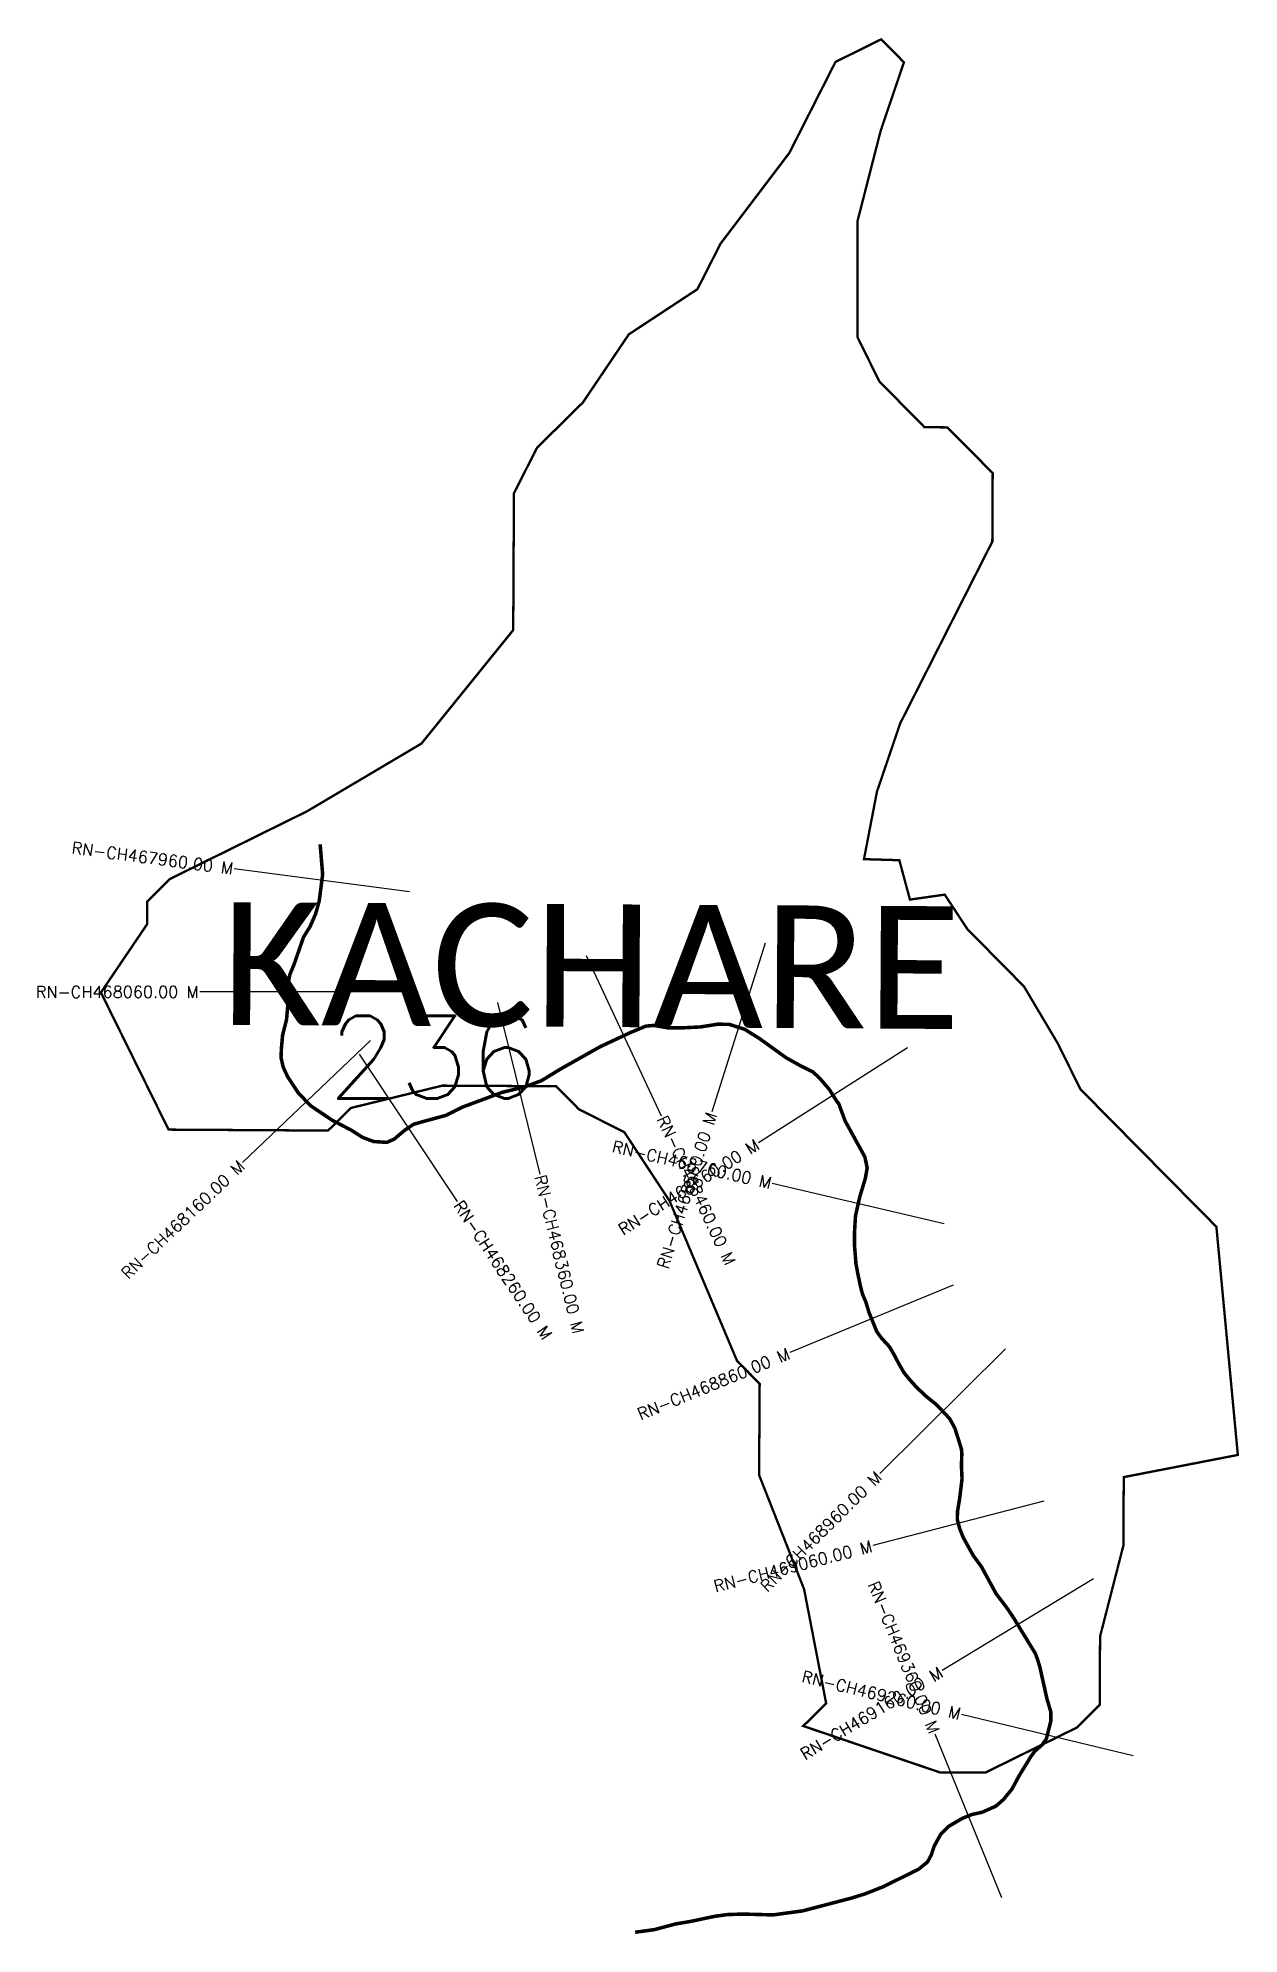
# Model space of a CAD drawing. Header units: metres. Extents: x 310804 to 311823, y 1908014 to 1909622.
import ezdxf
from ezdxf.enums import TextEntityAlignment as Align

# ---------------------------------------------------------------- set-up
doc = ezdxf.new("R2010")
doc.units = ezdxf.units.M
for name, color, linetype in [('CS', 134, 'Continuous'), ('CSMark', 6, 'Continuous'), ('NATURALLY PROTECTED', 3, 'Continuous'), ('VILLAGE NAME', 250, 'Continuous')]:
    doc.layers.add(name, color=color, linetype=linetype)
doc.styles.get("Standard").update_dxf_attribs({"font": 'simplex.shx'})

msp = doc.modelspace()

# ---------------------------------------------------------------- linework, layer by layer
at = {"color": 6, "const_width": 2, "flags": 128}
msp.add_lwpolyline([(311480.3, 1909601.6), (311519.1, 1909620.8), (311538.4, 1909601.3), (311518.7, 1909543.4), (311498.9, 1909466.2), (311498.9, 1909368.4), (311517.5, 1909330.7), (311555.9, 1909291.8), (311575.2, 1909291.7), (311613.7, 1909252.9), (311613.4, 1909194.8), (311535.2, 1909040.6), (311515.5, 1908982.7), (311504.5, 1908925.5), (311534.5, 1908924.6), (311543.5, 1908891.2), (311573, 1908895.4), (311592.2, 1908866.2), (311640.2, 1908817.6), (311669, 1908769.1), (311688.1, 1908730.4), (311803.5, 1908613.7), (311821.7, 1908420.2), (311724.9, 1908401.4), (311724.6, 1908343.4), (311704.8, 1908266.2), (311704.5, 1908208.2), (311685.1, 1908189), (311607.5, 1908150.8), (311568.8, 1908151), (311453, 1908190.3), (311472.4, 1908209.5), (311453.7, 1908306.3), (311415.5, 1908403.2), (311416, 1908480.5), (311396.8, 1908500), (311339.5, 1908635.7), (311301.2, 1908693.9), (311262.6, 1908713.4), (311243.4, 1908732.9), (311146.7, 1908733.4), (311069.3, 1908714.5), (311049.8, 1908695.3), (310914.5, 1908696.1), (310857.1, 1908812.4), (310896.2, 1908870.2), (310896.3, 1908889.5), (310915.7, 1908908.7), (311032, 1908966.1), (311129, 1909023.5), (311206.9, 1909119.8), (311207.5, 1909235.8), (311227.1, 1909274.4), (311266, 1909312.8), (311305, 1909370.6), (311363.2, 1909408.9), (311382.8, 1909447.5), (311441.2, 1909524.5), (311480.3, 1909601.6)], dxfattribs=at)
at = {"layer": 'CS'}
for p, q in [((311118.9, 1908897.8), (310970.2, 1908917.3)), ((311420.7, 1908854.3), (311375.5, 1908711.3)), ((311268.7, 1908843.7), (311332.5, 1908707.9)), ((311090.9, 1908812.9), (310940.9, 1908812.9)), ((311193.7, 1908804), (311229.4, 1908658.3)), ((311085.8, 1908771.8), (310977.3, 1908668.2)), ((311076.2, 1908760), (311159.4, 1908635.1)), ((311541.4, 1908765.5), (311414.9, 1908685)), ((311572.6, 1908616.1), (311426.6, 1908650.4)), ((311580.3, 1908564.1), (311441.6, 1908507.1)), ((311624.5, 1908510.2), (311518, 1908404.6)), ((311657.2, 1908380.9), (311512, 1908343.4)), ((311699.1, 1908315.2), (311570.8, 1908237.4)), ((311733, 1908165), (311587.1, 1908200.2)), ((311621.6, 1908044.7), (311564.8, 1908183.5))]:
    msp.add_line(p, q, dxfattribs=at)
at = {"layer": 'NATURALLY PROTECTED', "const_width": 3, "flags": 128}
msp.add_lwpolyline([(311043.1, 1908938.1), (311045.2, 1908912.5), (311042.3, 1908890), (311039.2, 1908879), (311034.5, 1908868.2), (311029, 1908859.4), (311026.6, 1908852.5), (311021.1, 1908836.6), (311017.3, 1908827.4), (311015.9, 1908819.6), (311015.9, 1908804.7), (311014.6, 1908789.6), (311011.2, 1908776.1), (311010.2, 1908764.8), (311009.9, 1908757.2), (311011.7, 1908749.2), (311015.7, 1908740.6), (311024.6, 1908727.2), (311035.2, 1908716.2), (311053.3, 1908704.1), (311069.9, 1908695.4), (311079.1, 1908689.5), (311088.5, 1908686), (311099.7, 1908685.3), (311105.8, 1908688), (311115, 1908695.7), (311122.5, 1908700.7), (311133.2, 1908703.7), (311149.5, 1908708.1), (311164.1, 1908715.3), (311197.4, 1908727.7), (311216.1, 1908732.2), (311230.8, 1908737.6), (311246.7, 1908747.3), (311280.6, 1908766.4), (311305.6, 1908778.1), (311319.5, 1908783.9), (311326.4, 1908784.5), (311338.1, 1908782.4), (311350, 1908782.4), (311365.8, 1908783.2), (311380.3, 1908785.5), (311390.1, 1908785.4), (311403.3, 1908781.2), (311415.9, 1908773.3), (311438.7, 1908756.9), (311451.5, 1908749.8), (311461.1, 1908745.1), (311467.1, 1908739.5), (311475, 1908730.3), (311481.4, 1908720.2), (311483, 1908718.3), (311488.5, 1908703.5), (311498.7, 1908684.9), (311505.3, 1908672.9), (311507.2, 1908663.5), (311505.6, 1908654.5), (311501, 1908639.4), (311499.2, 1908631.5), (311497.3, 1908622.9), (311496.5, 1908609.7), (311496.5, 1908597.3), (311497.7, 1908582.3), (311499.3, 1908573.9), (311501.5, 1908563.3), (311503.3, 1908556.4), (311506.1, 1908549.9), (311508.7, 1908541.2), (311512.7, 1908531.4), (311515.4, 1908524.7), (311519.7, 1908518.9), (311526.1, 1908512), (311530.4, 1908504.6), (311534.1, 1908497.5), (311538.5, 1908489.9), (311543.5, 1908483.8), (311549.4, 1908477.3), (311557.8, 1908469.4), (311565, 1908463.7), (311571.3, 1908457.3), (311577.2, 1908451), (311581.6, 1908442.9), (311584.6, 1908433.5), (311587.2, 1908425.1), (311587.5, 1908421.6), (311587.2, 1908410.8), (311587.7, 1908399.8), (311585.6, 1908382.8), (311583.8, 1908371.9), (311583.7, 1908365.3), (311585.7, 1908357.7), (311588.7, 1908350.2), (311597.4, 1908334.6), (311604.1, 1908325.5), (311608.3, 1908317.8), (311616.6, 1908302.5), (311621.5, 1908296.1), (311626, 1908290.1), (311630.9, 1908282.9), (311638.1, 1908271.1), (311649.9, 1908251.8), (311651.8, 1908246.7), (311653.7, 1908240.4), (311657.5, 1908223.3), (311659.7, 1908213.6), (311663, 1908202.3), (311663, 1908194.5), (311660.4, 1908184.1), (311659.3, 1908179.6), (311656, 1908174.7), (311649.5, 1908169), (311645.9, 1908164.1), (311636.3, 1908148.4), (311630, 1908136.8), (311623, 1908128.1), (311616.5, 1908122.4), (311604.9, 1908117.2), (311595.8, 1908115.2), (311587.8, 1908111.9), (311576.3, 1908105.2), (311569.5, 1908098.3), (311564, 1908088.3), (311561.5, 1908080.7), (311558.3, 1908074.9), (311550.6, 1908068.7), (311537.4, 1908062.2), (311520.3, 1908053.8), (311505.3, 1908047.9), (311493.6, 1908044.3), (311452.4, 1908033.5), (311434.6, 1908031.1), (311427.3, 1908030.1), (311413.7, 1908030.5), (311401.4, 1908030.8), (311388.8, 1908030.4), (311378.5, 1908029), (311371.1, 1908027.5), (311361.9, 1908025.5), (311353.6, 1908023.9), (311344.9, 1908022.5), (311326.6, 1908017.6), (311310.4, 1908015.4)], dxfattribs=at)

# ---------------------------------------------------------------- texts
at = {"insert": (311049.5, 1908792.5), "char_height": 70, "attachment_point": 1}
msp.add_mtext_dynamic_manual_height_columns('236', width=95.172, gutter_width=1, heights=[0], dxfattribs=at)
at = {"layer": 'CSMark'}
for s, rotation, p in [('RN-CH467960.00 M', 352.535, (310969.2, 1908917.4)), ('RN-CH468560.00 M', 72.449, (311375.2, 1908710.4)), ('RN-CH468760.00 M', 346.7838, (311425.6, 1908650.6)), ('RN-CH468660.00 M', 32.4866, (311414, 1908684.4)), ('RN-CH468160.00 M', 43.6861, (310976.6, 1908667.5)), ('RN-CH468860.00 M', 22.3635, (311440.7, 1908506.7)), ('RN-CH468960.00 M', 44.7205, (311517.2, 1908403.9)), ('RN-CH469060.00 M', 14.5041, (311511, 1908343.1)), ('RN-CH469360.00 M', 292.2732, (311564.4, 1908184.5)), ('RN-CH469160.00 M', 31.2111, (311569.9, 1908236.9)), ('RN-CH469260.00 M', 346.4428, (311586.2, 1908200.4))]:
    msp.add_text(s, height=10, rotation=rotation, dxfattribs=at).set_placement(p, align=Align.MIDDLE_RIGHT)
msp.add_text('RN-CH468060.00 M', height=10, dxfattribs=at).set_placement((310939.9, 1908812.9), align=Align.MIDDLE_RIGHT)
for s, rotation, p in [('RN-CH468460.00 M', 295.1501, (311332.9, 1908707)), ('RN-CH468360.00 M', 283.7573, (311229.6, 1908657.3)), ('RN-CH468260.00 M', 303.6739, (311159.9, 1908634.3))]:
    msp.add_text(s, height=10, rotation=rotation, dxfattribs=at).set_placement(p, align=Align.MIDDLE_LEFT)
at = {"layer": 'VILLAGE NAME', "insert": (310960, 1908889), "char_height": 104.042, "attachment_point": 1, "rotation": 359.6762}
msp.add_mtext_dynamic_manual_height_columns('{\\fCalibri|b0|i0|c0|p34;KACHARE}', width=942.03, gutter_width=520.2, heights=[0], dxfattribs=at)

doc.saveas('drawing.dxf')
